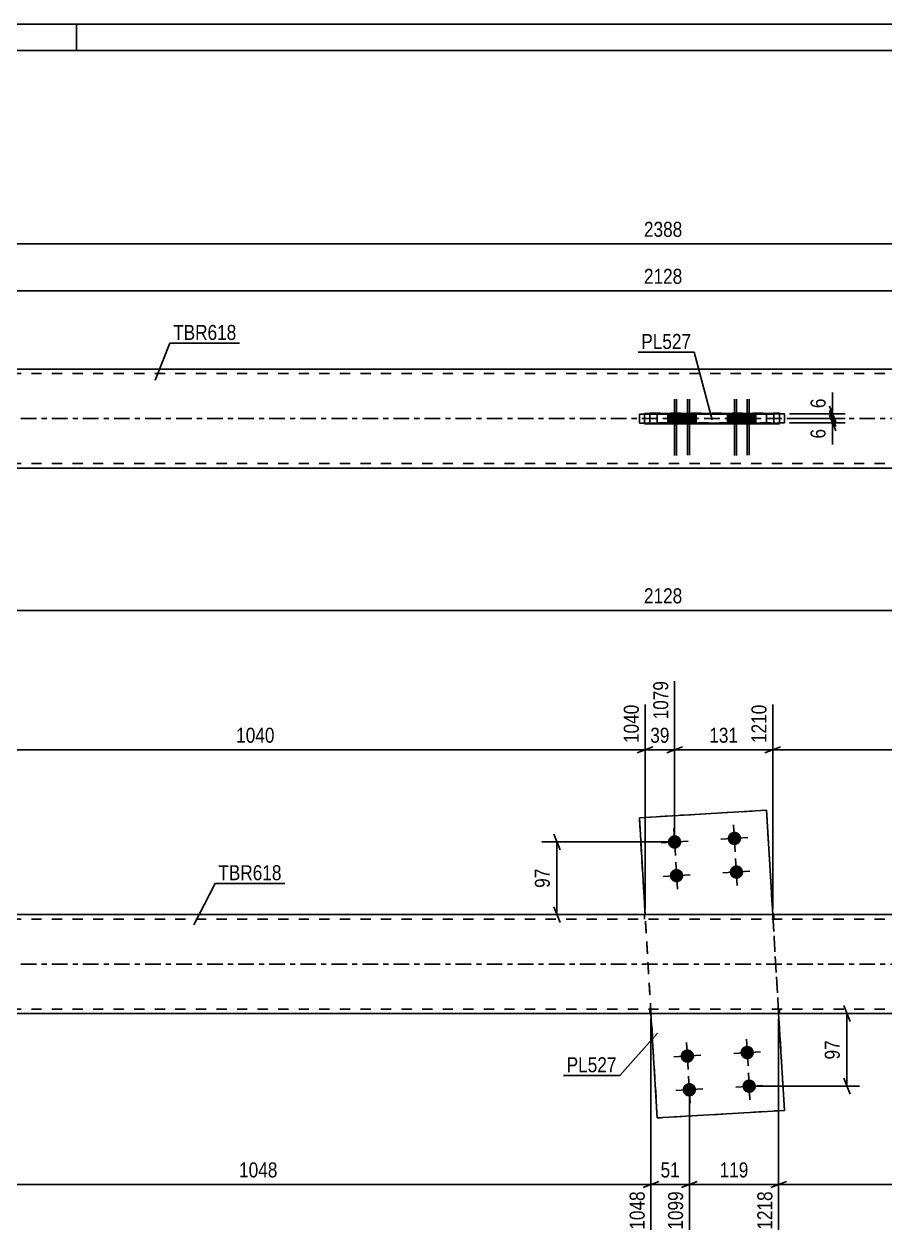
# Model space of a CAD drawing. Header units: millimetres. Extents: x 0 to 594, y 0 to 420.
# Drawn here: x 164 to 328.1, y 189.6 to 420 of the extents above; entities that cross this region are included whole.
import ezdxf

# ---------------------------------------------------------------- set-up
doc = ezdxf.new("R2010")
doc.units = ezdxf.units.MM
doc.linetypes.add('DXK_LINE_DOT2', pattern=[3.9198, 1.9599, -1.9599])
doc.linetypes.add('DXK_LINE_DOT3', pattern=[5.9187, 2.979, -0.9799, 0.9799, -0.9799])
doc.styles.add('Arial Narrow', font='ARIALN.TTF', dxfattribs={"height": 0.2})

# ---------------------------------------------------------------- blocks, each defined once
blk = doc.blocks.new('Unknown-585758953-1127')
at = {"color": 5, "linetype": 'Continuous'}
for p, q in [((594, 420), (0, 420)), ((174, 415), (174, 420)), ((589, 415), (5, 415))]:
    blk.add_line(p, q, dxfattribs=at)
blk = doc.blocks.new('Bolt-585758953-1925 - 1917')
at = {"linetype": 'Continuous'}
for points in [[(290.42, 224.6), (290.68, 224.57), (290.94, 224.49), (291.17, 224.35), (291.37, 224.17), (291.53, 223.95), (291.64, 223.71), (291.7, 223.45), (291.7, 223.18), (291.64, 222.91), (291.53, 222.67), (291.37, 222.45), (291.17, 222.27), (290.94, 222.14), (290.68, 222.05), (290.42, 222.03), (290.15, 222.05), (289.89, 222.14), (289.66, 222.27), (289.46, 222.45), (289.3, 222.67), (289.19, 222.91), (289.14, 223.18), (289.14, 223.45), (289.19, 223.71), (289.3, 223.95), (289.46, 224.17), (289.66, 224.35), (289.89, 224.49), (290.15, 224.57)], [(301.82, 225.28), (302.09, 225.25), (302.35, 225.17), (302.58, 225.03), (302.78, 224.85), (302.94, 224.64), (303.05, 224.39), (303.1, 224.13), (303.1, 223.86), (303.05, 223.59), (302.94, 223.35), (302.78, 223.13), (302.58, 222.95), (302.35, 222.82), (302.09, 222.73), (301.82, 222.71), (301.56, 222.73), (301.3, 222.82), (301.07, 222.95), (300.87, 223.13), (300.71, 223.35), (300.6, 223.59), (300.55, 223.86), (300.55, 224.13), (300.6, 224.39), (300.71, 224.64), (300.87, 224.85), (301.07, 225.03), (301.3, 225.17), (301.56, 225.25)], [(302.21, 218.86), (302.47, 218.83), (302.73, 218.75), (302.96, 218.62), (303.16, 218.44), (303.32, 218.22), (303.43, 217.97), (303.49, 217.71), (303.49, 217.44), (303.43, 217.18), (303.32, 216.93), (303.16, 216.71), (302.96, 216.53), (302.73, 216.4), (302.47, 216.32), (302.21, 216.29), (301.94, 216.32), (301.68, 216.4), (301.45, 216.53), (301.25, 216.71), (301.09, 216.93), (300.98, 217.18), (300.93, 217.44), (300.93, 217.71), (300.98, 217.97), (301.09, 218.22), (301.25, 218.44), (301.45, 218.62), (301.68, 218.75), (301.94, 218.83)], [(290.8, 218.18), (291.07, 218.15), (291.32, 218.07), (291.55, 217.93), (291.75, 217.76), (291.91, 217.54), (292.02, 217.29), (292.08, 217.03), (292.08, 216.76), (292.02, 216.5), (291.91, 216.25), (291.75, 216.03), (291.55, 215.85), (291.32, 215.72), (291.07, 215.64), (290.8, 215.61), (290.53, 215.64), (290.28, 215.72), (290.04, 215.85), (289.84, 216.03), (289.69, 216.25), (289.58, 216.5), (289.52, 216.76), (289.52, 217.03), (289.58, 217.29), (289.69, 217.54), (289.84, 217.76), (290.04, 217.93), (290.28, 218.07), (290.53, 218.15)]]:
    blk.add_hatch(color=1, dxfattribs=at).paths.add_polyline_path(points)
at = {"color": 1, "linetype": 'Continuous'}
for p, q in [((290.57, 220.75), (290.26, 225.88)), ((301.98, 221.43), (301.67, 226.56)), ((287.85, 223.16), (292.98, 223.47)), ((299.26, 223.84), (304.39, 224.15)), ((290.95, 214.33), (290.65, 219.46)), ((302.36, 215.01), (302.05, 220.14)), ((288.23, 216.74), (293.37, 217.05)), ((299.64, 217.42), (304.77, 217.73))]:
    blk.add_line(p, q, dxfattribs=at)
blk = doc.blocks.new('Bolt-585758953-1926 - 1917')
at = {"linetype": 'Continuous'}
for points in [[(287.98, 265.41), (288.25, 265.39), (288.51, 265.3), (288.74, 265.17), (288.94, 264.99), (289.1, 264.77), (289.21, 264.52), (289.26, 264.26), (289.26, 263.99), (289.21, 263.73), (289.1, 263.48), (288.94, 263.27), (288.74, 263.09), (288.51, 262.95), (288.25, 262.87), (287.98, 262.84), (287.71, 262.87), (287.46, 262.95), (287.23, 263.09), (287.03, 263.27), (286.87, 263.48), (286.76, 263.73), (286.7, 263.99), (286.7, 264.26), (286.76, 264.52), (286.87, 264.77), (287.03, 264.99), (287.23, 265.17), (287.46, 265.3), (287.71, 265.39)], [(299.39, 266.09), (299.66, 266.07), (299.91, 265.98), (300.15, 265.85), (300.35, 265.67), (300.5, 265.45), (300.61, 265.21), (300.67, 264.94), (300.67, 264.67), (300.61, 264.41), (300.5, 264.17), (300.35, 263.95), (300.15, 263.77), (299.91, 263.63), (299.66, 263.55), (299.39, 263.52), (299.12, 263.55), (298.87, 263.63), (298.63, 263.77), (298.44, 263.95), (298.28, 264.17), (298.17, 264.41), (298.11, 264.67), (298.11, 264.94), (298.17, 265.21), (298.28, 265.45), (298.44, 265.67), (298.63, 265.85), (298.87, 265.98), (299.12, 266.07)], [(288.36, 259), (288.63, 258.97), (288.89, 258.88), (289.12, 258.75), (289.32, 258.57), (289.48, 258.35), (289.59, 258.11), (289.64, 257.84), (289.64, 257.58), (289.59, 257.31), (289.48, 257.07), (289.32, 256.85), (289.12, 256.67), (288.89, 256.54), (288.63, 256.45), (288.36, 256.42), (288.1, 256.45), (287.84, 256.54), (287.61, 256.67), (287.41, 256.85), (287.25, 257.07), (287.14, 257.31), (287.09, 257.58), (287.09, 257.84), (287.14, 258.11), (287.25, 258.35), (287.41, 258.57), (287.61, 258.75), (287.84, 258.88), (288.1, 258.97)], [(299.77, 259.68), (300.04, 259.65), (300.3, 259.57), (300.53, 259.43), (300.73, 259.25), (300.89, 259.03), (301, 258.79), (301.05, 258.53), (301.05, 258.26), (301, 257.99), (300.89, 257.75), (300.73, 257.53), (300.53, 257.35), (300.3, 257.22), (300.04, 257.13), (299.77, 257.11), (299.51, 257.13), (299.25, 257.22), (299.02, 257.35), (298.82, 257.53), (298.66, 257.75), (298.55, 257.99), (298.49, 258.26), (298.49, 258.53), (298.55, 258.79), (298.66, 259.03), (298.82, 259.25), (299.02, 259.43), (299.25, 259.57), (299.51, 259.65)]]:
    blk.add_hatch(color=1, dxfattribs=at).paths.add_polyline_path(points)
at = {"color": 1, "linetype": 'Continuous'}
for p, q in [((299.24, 267.38), (299.54, 262.24)), ((287.83, 266.69), (288.14, 261.56)), ((301.96, 264.96), (296.82, 264.66)), ((290.55, 264.28), (285.42, 263.97)), ((299.62, 260.96), (299.93, 255.82)), ((288.21, 260.28), (288.52, 255.14)), ((302.34, 258.54), (297.21, 258.24)), ((290.93, 257.86), (285.8, 257.56))]:
    blk.add_line(p, q, dxfattribs=at)
blk = doc.blocks.new('Part-585758953-1943 - 1917')
at = {"color": 2, "linetype": 'Continuous'}
for p, q in [((305.51, 270.18), (281.27, 268.74)), ((305.51, 270.18), (305.51, 270.18)), ((305.51, 270.18), (306.7, 250.28)), ((282.37, 250.28), (281.27, 268.74)), ((281.27, 268.74), (281.27, 268.74)), ((284.68, 211.52), (283.49, 231.43)), ((308.92, 212.97), (307.82, 231.43)), ((284.68, 211.52), (308.92, 212.97)), ((308.92, 212.97), (308.92, 212.97)), ((284.68, 211.52), (284.68, 211.52))]:
    blk.add_line(p, q, dxfattribs=at)
at = {"color": 7, "linetype": 'DXK_LINE_DOT2'}
for p, q in [((281.27, 268.74), (305.51, 270.18)), ((308.92, 212.97), (305.51, 270.18)), ((284.68, 211.52), (281.27, 268.74)), ((283.49, 231.43), (282.37, 250.28)), ((306.7, 250.28), (306.73, 249.78)), ((307.82, 231.43), (306.73, 249.78)), ((308.92, 212.97), (284.68, 211.52))]:
    blk.add_line(p, q, dxfattribs=at)
blk = doc.blocks.new('Part-585758953-1984 - 1917')
at = {"linetype": 'Continuous'}
blk.add_hatch(color=2, dxfattribs=at).paths.add_polyline_path([(394.96, 231.43), (394.16, 232.83), (395.76, 232.83)])
at = {"color": 2, "linetype": 'Continuous'}
for p, q in [((437.82, 250.28), (133.8, 250.28)), ((394.96, 231.43), (394.16, 232.83)), ((394.16, 232.83), (395.76, 232.83)), ((395.76, 232.83), (394.96, 231.43)), ((133.8, 231.43), (437.82, 231.43))]:
    blk.add_line(p, q, dxfattribs=at)
at = {"color": 7, "linetype": 'DXK_LINE_DOT2'}
for p, q in [((133.8, 250.28), (133.8, 231.43)), ((437.82, 249.43), (133.8, 249.43)), ((282.23, 250.28), (282.23, 249.43)), ((306.89, 250.28), (306.89, 249.43)), ((437.82, 231.43), (437.82, 250.28)), ((437.82, 232.28), (133.8, 232.28)), ((283.3, 231.43), (283.3, 232.28)), ((307.96, 231.43), (307.96, 232.28))]:
    blk.add_line(p, q, dxfattribs=at)
at = {"color": 7, "linetype": 'DXK_LINE_DOT3'}
blk.add_line((133.8, 240.85), (437.82, 240.85), dxfattribs=at)
at = {"color": 2, "linetype": 'Continuous'}
blk.add_circle((394.96, 232.33), 1, dxfattribs=at)
blk = doc.blocks.new('Part-585758953-2450 - 2437')
at = {"color": 2, "linetype": 'Continuous'}
for p, q in [((284.68, 345.7), (281.27, 345.67)), ((281.27, 343.96), (281.27, 345.67)), ((281.27, 345.67), (305.51, 345.67)), ((306.89, 345.7), (284.68, 345.7)), ((306.89, 345.68), (305.51, 345.67)), ((305.51, 343.96), (305.51, 345.67)), ((305.51, 343.96), (281.27, 343.96)), ((306.89, 343.97), (305.51, 343.96))]:
    blk.add_line(p, q, dxfattribs=at)
at = {"color": 7, "linetype": 'DXK_LINE_DOT2'}
for p, q in [((284.68, 343.99), (284.68, 345.7)), ((308.92, 345.7), (306.89, 345.68)), ((308.92, 345.7), (306.89, 345.7)), ((308.92, 343.99), (308.92, 345.7)), ((281.27, 343.96), (284.68, 343.99)), ((284.68, 343.99), (308.92, 343.99)), ((308.92, 343.99), (306.89, 343.97))]:
    blk.add_line(p, q, dxfattribs=at)
blk = doc.blocks.new('Bolt-585758953-2461 - 2437')
at = {"linetype": 'Continuous'}
for points in [[(289.13, 343.98), (291.7, 343.98), (291.7, 345.69), (289.13, 345.69)], [(289.51, 343.98), (292.08, 343.98), (292.08, 345.7), (289.51, 345.7)], [(300.54, 343.98), (303.11, 343.98), (303.11, 345.69), (300.54, 345.69)], [(300.92, 343.98), (303.49, 343.98), (303.49, 345.7), (300.92, 345.7)]]:
    blk.add_hatch(color=1, dxfattribs=at).paths.add_polyline_path(points)
at = {"color": 1, "linetype": 'Continuous'}
for p, q in [((290.42, 348.55), (290.42, 337.84)), ((290.8, 348.55), (290.8, 337.84)), ((301.82, 348.55), (301.82, 337.84)), ((302.21, 348.55), (302.21, 337.84)), ((289.13, 345.69), (289.13, 343.98)), ((289.51, 345.7), (289.51, 343.98)), ((291.7, 345.69), (291.7, 343.98)), ((292.08, 345.7), (292.08, 343.98)), ((300.54, 345.69), (300.54, 343.98)), ((300.92, 345.7), (300.92, 343.98)), ((303.11, 345.69), (303.11, 343.98)), ((303.49, 345.7), (303.49, 343.98))]:
    blk.add_line(p, q, dxfattribs=at)
blk = doc.blocks.new('Bolt-585758953-2462 - 2437')
at = {"linetype": 'Continuous'}
for points in [[(289.27, 345.67), (286.7, 345.67), (286.7, 343.96), (289.27, 343.96)], [(289.65, 345.68), (287.08, 345.68), (287.08, 343.96), (289.65, 343.96)], [(300.68, 345.67), (298.1, 345.67), (298.1, 343.96), (300.68, 343.96)], [(301.06, 345.68), (298.49, 345.68), (298.49, 343.96), (301.06, 343.96)]]:
    blk.add_hatch(color=1, dxfattribs=at).paths.add_polyline_path(points)
at = {"color": 1, "linetype": 'Continuous'}
for p, q in [((287.98, 348.53), (287.98, 337.82)), ((288.36, 348.53), (288.36, 337.82)), ((299.39, 348.53), (299.39, 337.82)), ((299.77, 348.53), (299.77, 337.82)), ((286.7, 345.67), (286.7, 343.96)), ((287.08, 345.68), (287.08, 343.96)), ((289.27, 345.67), (289.27, 343.96)), ((289.65, 345.68), (289.65, 343.96)), ((298.1, 345.67), (298.1, 343.96)), ((298.49, 345.68), (298.49, 343.96)), ((300.68, 345.67), (300.68, 343.96)), ((301.06, 345.68), (301.06, 343.96))]:
    blk.add_line(p, q, dxfattribs=at)
blk = doc.blocks.new('Part-585758953-2472 - 2437')
at = {"linetype": 'Continuous'}
blk.add_hatch(color=2, dxfattribs=at).paths.add_polyline_path([(394.96, 344.83), (394.16, 346.23), (395.76, 346.23)])
at = {"color": 2, "linetype": 'Continuous'}
for p, q in [((437.82, 354.26), (133.8, 354.26)), ((282.23, 345.82), (306.89, 345.82)), ((282.23, 345.67), (282.23, 345.82)), ((283.3, 345.67), (283.3, 345.82)), ((306.89, 345.82), (306.89, 343.82)), ((394.96, 344.83), (394.16, 346.23)), ((394.16, 346.23), (395.76, 346.23)), ((395.76, 346.23), (394.96, 344.83)), ((282.23, 343.96), (282.23, 343.82)), ((282.23, 343.82), (282.23, 343.82)), ((306.89, 343.82), (282.23, 343.82)), ((283.3, 343.83), (283.3, 343.96)), ((283.3, 343.83), (283.3, 343.83)), ((306.89, 343.83), (283.3, 343.83)), ((437.82, 335.4), (133.8, 335.4))]:
    blk.add_line(p, q, dxfattribs=at)
at = {"color": 7, "linetype": 'DXK_LINE_DOT2'}
for p, q in [((133.8, 354.26), (133.8, 335.4)), ((437.82, 353.4), (133.8, 353.4)), ((437.82, 354.26), (437.82, 335.4)), ((282.23, 345.82), (306.89, 345.82)), ((282.23, 343.82), (282.23, 345.67)), ((283.3, 345.83), (283.3, 345.82)), ((283.3, 345.83), (307.96, 345.83)), ((283.3, 345.83), (283.3, 345.83)), ((283.3, 345.83), (307.96, 345.83)), ((283.3, 345.82), (283.3, 345.83)), ((283.3, 343.83), (283.3, 345.67)), ((307.96, 345.83), (307.96, 343.83)), ((282.23, 343.82), (306.89, 343.82)), ((283.3, 343.83), (307.96, 343.83)), ((307.96, 343.83), (306.89, 343.83)), ((437.82, 336.26), (133.8, 336.26))]:
    blk.add_line(p, q, dxfattribs=at)
at = {"color": 7, "linetype": 'DXK_LINE_DOT3'}
blk.add_line((133.8, 344.83), (437.82, 344.83), dxfattribs=at)
at = {"color": 2, "linetype": 'Continuous'}
blk.add_circle((394.96, 345.73), 1, dxfattribs=at)
blk = doc.blocks.new('StraightDimension-585758953-2018 - 1917')
at = {"color": 7, "linetype": 'Continuous'}
for p, q in [((287.98, 265.13), (287.98, 294.8)), ((306.7, 251.28), (306.7, 290.3)), ((289.48, 282.29), (286.48, 281.09)), ((287.98, 281.69), (306.7, 281.69)), ((305.2, 281.09), (308.2, 282.29))]:
    blk.add_line(p, q, dxfattribs=at)
at = {"color": 0, "linetype": 'Continuous'}
blk.add_wipeout([(306.1, 290.9), (301.9, 290.9), (301.9, 282.39), (306.1, 282.39)], dxfattribs=at)
at = {"color": 0}
blk.add_wipeout([(300.68, 282.44), (300.68, 286.64), (294, 286.64), (294, 282.44)], dxfattribs=at)
at = {"color": 3, "linetype": 'Continuous', "style": 'Arial Narrow'}
blk.add_text('1210', height=2.863, rotation=90.0002, dxfattribs=at).set_placement((305.5, 282.99))
at = {"color": 3, "style": 'Arial Narrow'}
blk.add_text('131', height=2.863, dxfattribs=at).set_placement((294.6, 283.04))
blk = doc.blocks.new('StraightDimension-585758953-2080 - 1917')
at = {"color": 7, "linetype": 'Continuous'}
for p, q in [((307.82, 230.43), (307.82, 190.23)), ((437.82, 227.71), (437.82, 190.23)), ((309.32, 199.44), (306.32, 198.24)), ((307.82, 198.84), (437.82, 198.84)), ((436.32, 198.24), (439.32, 199.44))]:
    blk.add_line(p, q, dxfattribs=at)
at = {"color": 0}
blk.add_wipeout([(376.16, 199.59), (376.16, 203.79), (369.48, 203.79), (369.48, 199.59)], dxfattribs=at)
at = {"color": 0, "linetype": 'Continuous'}
blk.add_wipeout([(437.22, 198.14), (433.02, 198.14), (433.02, 189.63), (437.22, 189.63)], dxfattribs=at)
at = {"color": 3, "style": 'Arial Narrow'}
blk.add_text('910', height=2.863, dxfattribs=at).set_placement((370.08, 200.19))
at = {"color": 3, "linetype": 'Continuous', "style": 'Arial Narrow'}
blk.add_text('2128', height=2.863, rotation=90.0002, dxfattribs=at).set_placement((436.62, 190.23))
blk = doc.blocks.new('StraightDimension-585758953-2342 - 1917')
at = {"color": 7, "linetype": 'Continuous'}
for p, q in [((133.8, 252.56), (133.8, 311.11)), ((437.82, 253.99), (437.82, 311.11)), ((135.3, 308.86), (132.3, 307.66)), ((436.32, 307.66), (439.32, 308.86)), ((133.8, 308.26), (437.82, 308.26))]:
    blk.add_line(p, q, dxfattribs=at)
at = {"color": 0}
blk.add_wipeout([(290.07, 309.01), (290.07, 313.21), (281.55, 313.21), (281.55, 309.01)], dxfattribs=at)
at = {"color": 3, "style": 'Arial Narrow'}
blk.add_text('2128', height=2.863, dxfattribs=at).set_placement((282.15, 309.61))
blk = doc.blocks.new('StraightDimension-585758953-2002 - 1917')
at = {"color": 7, "linetype": 'Continuous'}
for p, q in [((287.98, 265.13), (287.98, 294.8)), ((282.37, 251.28), (282.37, 290.3)), ((280.87, 281.09), (283.87, 282.29)), ((282.37, 281.69), (287.98, 281.69)), ((289.48, 282.29), (286.48, 281.09))]:
    blk.add_line(p, q, dxfattribs=at)
at = {"color": 0}
blk.add_wipeout([(287.6, 282.44), (287.6, 286.64), (282.75, 286.64), (282.75, 282.44)], dxfattribs=at)
at = {"color": 0, "linetype": 'Continuous'}
blk.add_wipeout([(287.38, 295.4), (283.18, 295.4), (283.18, 286.89), (287.38, 286.89)], dxfattribs=at)
at = {"color": 3, "linetype": 'Continuous', "style": 'Arial Narrow'}
blk.add_text('1079', height=2.863, rotation=90.0002, dxfattribs=at).set_placement((286.78, 287.49))
at = {"color": 3, "style": 'Arial Narrow'}
blk.add_text('39', height=2.863, dxfattribs=at).set_placement((283.35, 283.04))
blk = doc.blocks.new('StraightDimension-585758953-2273 - 1917')
at = {"color": 7, "linetype": 'Continuous'}
for p, q in [((266.16, 262.63), (264.96, 265.63)), ((286.98, 264.13), (262.71, 264.13)), ((265.56, 250.28), (265.56, 264.13)), ((264.96, 251.78), (266.16, 248.78)), ((305.7, 250.28), (262.71, 250.28))]:
    blk.add_line(p, q, dxfattribs=at)
at = {"color": 0}
blk.add_wipeout([(264.81, 259.63), (260.61, 259.63), (260.61, 254.78), (264.81, 254.78)], dxfattribs=at)
at = {"color": 3, "style": 'Arial Narrow'}
blk.add_text('97', height=2.863, rotation=90.0002, dxfattribs=at).set_placement((264.21, 255.38))
blk = doc.blocks.new('StraightDimension-585758953-1986 - 1917')
at = {"color": 7, "linetype": 'Continuous'}
for p, q in [((282.37, 251.28), (282.37, 290.3)), ((133.8, 251.28), (133.8, 284.81)), ((135.3, 282.29), (132.3, 281.09)), ((133.8, 281.69), (282.37, 281.69)), ((280.87, 281.09), (283.87, 282.29))]:
    blk.add_line(p, q, dxfattribs=at)
at = {"color": 0, "linetype": 'Continuous'}
for points in [[(281.77, 290.9), (277.57, 290.9), (277.57, 282.39), (281.77, 282.39)], [(133.2, 285.41), (129, 285.41), (129, 282.39), (133.2, 282.39)]]:
    blk.add_wipeout(points, dxfattribs=at)
at = {"color": 0}
blk.add_wipeout([(212.34, 282.44), (212.34, 286.64), (203.83, 286.64), (203.83, 282.44)], dxfattribs=at)
at = {"color": 3, "linetype": 'Continuous', "style": 'Arial Narrow'}
for s, height, p in [('1040', 2.863, (281.17, 282.99)), ('0', 2.86, (132.6, 282.99))]:
    blk.add_text(s, height=height, rotation=90.0002, dxfattribs=at).set_placement(p)
at = {"color": 3, "style": 'Arial Narrow'}
blk.add_text('1040', height=2.863, dxfattribs=at).set_placement((204.43, 283.04))
blk = doc.blocks.new('StraightDimension-585758953-2034 - 1917')
at = {"color": 7, "linetype": 'Continuous'}
for p, q in [((306.7, 251.28), (306.7, 290.3)), ((437.82, 253.99), (437.82, 290.3)), ((308.2, 282.29), (305.2, 281.09)), ((306.7, 281.69), (437.82, 281.69)), ((436.32, 281.09), (439.32, 282.29))]:
    blk.add_line(p, q, dxfattribs=at)
at = {"color": 0, "linetype": 'Continuous'}
blk.add_wipeout([(437.22, 290.9), (433.02, 290.9), (433.02, 282.39), (437.22, 282.39)], dxfattribs=at)
at = {"color": 0}
blk.add_wipeout([(375.6, 282.44), (375.6, 286.64), (368.91, 286.64), (368.91, 282.44)], dxfattribs=at)
at = {"color": 3, "linetype": 'Continuous', "style": 'Arial Narrow'}
blk.add_text('2128', height=2.863, rotation=90.0002, dxfattribs=at).set_placement((436.62, 282.99))
at = {"color": 3, "style": 'Arial Narrow'}
blk.add_text('918', height=2.863, dxfattribs=at).set_placement((369.51, 283.04))
blk = doc.blocks.new('StraightDimension-585758953-2092 - 1917')
at = {"color": 7, "linetype": 'Continuous'}
for p, q in [((307.82, 230.43), (307.82, 190.23)), ((290.8, 215.9), (290.8, 190.23)), ((292.3, 199.44), (289.3, 198.24)), ((290.8, 198.84), (307.82, 198.84)), ((306.32, 198.24), (309.32, 199.44))]:
    blk.add_line(p, q, dxfattribs=at)
at = {"color": 0}
blk.add_wipeout([(302.65, 199.59), (302.65, 203.79), (295.97, 203.79), (295.97, 199.59)], dxfattribs=at)
at = {"color": 0, "linetype": 'Continuous'}
blk.add_wipeout([(307.22, 198.14), (303.02, 198.14), (303.02, 189.63), (307.22, 189.63)], dxfattribs=at)
at = {"color": 3, "style": 'Arial Narrow'}
blk.add_text('119', height=2.863, dxfattribs=at).set_placement((296.57, 200.19))
at = {"color": 3, "linetype": 'Continuous', "style": 'Arial Narrow'}
blk.add_text('1218', height=2.863, rotation=90.0002, dxfattribs=at).set_placement((306.62, 190.23))
blk = doc.blocks.new('StraightDimension-585758953-2106 - 1917')
at = {"color": 7, "linetype": 'Continuous'}
for p, q in [((283.49, 230.43), (283.49, 190.23)), ((290.8, 215.9), (290.8, 190.23)), ((281.99, 198.24), (284.99, 199.44)), ((283.49, 198.84), (290.8, 198.84)), ((292.3, 199.44), (289.3, 198.24))]:
    blk.add_line(p, q, dxfattribs=at)
at = {"color": 0}
blk.add_wipeout([(289.57, 199.59), (289.57, 203.79), (284.72, 203.79), (284.72, 199.59)], dxfattribs=at)
at = {"color": 0, "linetype": 'Continuous'}
blk.add_wipeout([(290.2, 198.14), (286, 198.14), (286, 189.63), (290.2, 189.63)], dxfattribs=at)
at = {"color": 3, "style": 'Arial Narrow'}
blk.add_text('51', height=2.863, dxfattribs=at).set_placement((285.32, 200.19))
at = {"color": 3, "linetype": 'Continuous', "style": 'Arial Narrow'}
blk.add_text('1099', height=2.863, rotation=90.0002, dxfattribs=at).set_placement((289.6, 190.23))
blk = doc.blocks.new('StraightDimension-585758953-2120 - 1917')
at = {"color": 7, "linetype": 'Continuous'}
for p, q in [((283.49, 230.43), (283.49, 190.23)), ((133.8, 229.13), (133.8, 195.71)), ((135.3, 199.44), (132.3, 198.24)), ((133.8, 198.84), (283.49, 198.84)), ((281.99, 198.24), (284.99, 199.44))]:
    blk.add_line(p, q, dxfattribs=at)
at = {"color": 0}
blk.add_wipeout([(212.9, 199.59), (212.9, 203.79), (204.39, 203.79), (204.39, 199.59)], dxfattribs=at)
at = {"color": 0, "linetype": 'Continuous'}
for points in [[(133.2, 198.14), (129, 198.14), (129, 195.11), (133.2, 195.11)], [(282.89, 198.14), (278.69, 198.14), (278.69, 189.63), (282.89, 189.63)]]:
    blk.add_wipeout(points, dxfattribs=at)
at = {"color": 3, "style": 'Arial Narrow'}
blk.add_text('1048', height=2.863, dxfattribs=at).set_placement((204.99, 200.19))
at = {"color": 3, "linetype": 'Continuous', "style": 'Arial Narrow'}
for s, height, p in [('0', 2.86, (132.6, 195.71)), ('1048', 2.863, (282.29, 190.23))]:
    blk.add_text(s, height=height, rotation=90.0002, dxfattribs=at).set_placement(p)
blk = doc.blocks.new('StraightDimension-585758953-2229 - 1917')
at = {"color": 7, "linetype": 'Continuous'}
for p, q in [((321.42, 229.93), (320.22, 232.93)), ((284.49, 231.43), (323.22, 231.43)), ((320.82, 217.58), (320.82, 231.43)), ((320.22, 219.08), (321.42, 216.08)), ((303.21, 217.58), (323.22, 217.58))]:
    blk.add_line(p, q, dxfattribs=at)
at = {"color": 0}
blk.add_wipeout([(320.07, 226.93), (315.87, 226.93), (315.87, 222.07), (320.07, 222.07)], dxfattribs=at)
at = {"color": 3, "style": 'Arial Narrow'}
blk.add_text('97', height=2.863, rotation=90.0002, dxfattribs=at).set_placement((319.47, 222.67))
blk = doc.blocks.new('StraightDimension-585758953-2547 - 2437')
at = {"color": 7, "linetype": 'Continuous'}
blk.add_line((115.23, 378.12), (456.39, 378.12), dxfattribs=at)
at = {"color": 0}
blk.add_wipeout([(290.07, 378.87), (290.07, 383.07), (281.55, 383.07), (281.55, 378.87)], dxfattribs=at)
at = {"color": 3, "style": 'Arial Narrow'}
blk.add_text('2388', height=2.863, dxfattribs=at).set_placement((282.15, 379.47))
blk = doc.blocks.new('StraightDimension-585758953-2578 - 2437')
at = {"color": 7, "linetype": 'Continuous'}
for p, q in [((133.8, 356.54), (133.8, 372.01)), ((437.82, 357.98), (437.82, 372.01)), ((135.3, 369.76), (132.3, 368.56)), ((133.8, 369.16), (437.82, 369.16)), ((436.32, 368.56), (439.32, 369.76))]:
    blk.add_line(p, q, dxfattribs=at)
at = {"color": 0}
blk.add_wipeout([(290.07, 369.91), (290.07, 374.11), (281.55, 374.11), (281.55, 369.91)], dxfattribs=at)
at = {"color": 3, "style": 'Arial Narrow'}
blk.add_text('2128', height=2.863, dxfattribs=at).set_placement((282.15, 370.51))
blk = doc.blocks.new('StraightDimension-585758953-2538 - 2437')
at = {"color": 7, "linetype": 'Continuous'}
for p, q in [((317.51, 346.34), (318.71, 343.34)), ((309.92, 344.84), (320.51, 344.84)), ((309.92, 343.99), (320.51, 343.99)), ((318.71, 342.49), (317.51, 345.49)), ((318.11, 343.99), (318.11, 344.84))]:
    blk.add_line(p, q, dxfattribs=at)
at = {"color": 0}
blk.add_wipeout([(317.36, 343.46), (313.16, 343.46), (313.16, 340.43), (317.36, 340.43)], dxfattribs=at)
at = {"color": 7, "linetype": 'Continuous'}
blk.add_line((318.11, 343.99), (318.11, 339.91), dxfattribs=at)
blk.add_line((318.11, 343.99), (318.11, 339.91), dxfattribs=at)
at = {"color": 3, "style": 'Arial Narrow'}
blk.add_text('6', height=2.86, rotation=90.0002, dxfattribs=at).set_placement((316.76, 341.03))
blk = doc.blocks.new('StraightDimension-585758953-2542 - 2437')
at = {"color": 7, "linetype": 'Continuous'}
for p, q in [((309.92, 345.7), (320.51, 345.7)), ((317.51, 347.2), (318.71, 344.2)), ((318.71, 343.34), (317.51, 346.34)), ((318.11, 344.84), (318.11, 345.7)), ((309.92, 344.84), (320.51, 344.84))]:
    blk.add_line(p, q, dxfattribs=at)
at = {"color": 0}
blk.add_wipeout([(317.36, 349.25), (313.16, 349.25), (313.16, 346.22), (317.36, 346.22)], dxfattribs=at)
at = {"color": 7, "linetype": 'Continuous'}
blk.add_line((318.11, 345.7), (318.11, 349.78), dxfattribs=at)
blk.add_line((318.11, 345.7), (318.11, 349.78), dxfattribs=at)
at = {"color": 3, "style": 'Arial Narrow'}
blk.add_text('6', height=2.86, rotation=90.0002, dxfattribs=at).set_placement((316.76, 346.82))
blk = doc.blocks.new('Mark-585758953-1939 - 1917')
at = {"color": 0}
blk.add_wipeout([(276.93, 220.23), (276.93, 223.23), (267.42, 223.23), (267.42, 220.23)], dxfattribs=at)
blk.add_wipeout([(276.93, 220.23), (276.93, 223.23), (267.42, 223.23), (267.42, 220.23)], dxfattribs=at)
at = {"color": 30, "linetype": 'Continuous'}
for p in [(284.72, 227.68), (266.82, 219.63)]:
    blk.add_line(p, (277.53, 219.63), dxfattribs=at)
at = {"color": 3, "style": 'Arial Narrow'}
blk.add_text('PL527', height=2.863, dxfattribs=at).set_placement((267.42, 220.23))
blk = doc.blocks.new('Mark-585758953-1980 - 1917')
at = {"color": 0}
blk.add_wipeout([(213.09, 256.84), (213.09, 259.84), (201.03, 259.84), (201.03, 256.84)], dxfattribs=at)
blk.add_wipeout([(213.09, 256.84), (213.09, 259.84), (201.03, 259.84), (201.03, 256.84)], dxfattribs=at)
at = {"color": 30, "linetype": 'Continuous'}
for p, q in [((196.36, 248.34), (200.43, 256.24)), ((200.43, 256.24), (213.69, 256.24))]:
    blk.add_line(p, q, dxfattribs=at)
at = {"color": 3, "style": 'Arial Narrow'}
blk.add_text('TBR618', height=2.863, dxfattribs=at).set_placement((201.03, 256.84))
blk = doc.blocks.new('Mark-585758953-2446 - 2437')
at = {"color": 0}
blk.add_wipeout([(291.14, 358.09), (291.14, 361.09), (281.64, 361.09), (281.64, 358.09)], dxfattribs=at)
blk.add_wipeout([(291.14, 358.09), (291.14, 361.09), (281.64, 361.09), (281.64, 358.09)], dxfattribs=at)
at = {"color": 30, "linetype": 'Continuous'}
for p in [(281.04, 357.49), (295.13, 344.56)]:
    blk.add_line(p, (291.74, 357.49), dxfattribs=at)
at = {"color": 3, "style": 'Arial Narrow'}
blk.add_text('PL527', height=2.863, dxfattribs=at).set_placement((281.64, 358.09))
blk = doc.blocks.new('Mark-585758953-2468 - 2437')
at = {"color": 0}
blk.add_wipeout([(204.47, 359.81), (204.47, 362.81), (192.42, 362.81), (192.42, 359.81)], dxfattribs=at)
blk.add_wipeout([(204.47, 359.81), (204.47, 362.81), (192.42, 362.81), (192.42, 359.81)], dxfattribs=at)
at = {"color": 30, "linetype": 'Continuous'}
for p, q in [((189, 352.13), (191.82, 359.21)), ((191.82, 359.21), (205.07, 359.21))]:
    blk.add_line(p, q, dxfattribs=at)
at = {"color": 3, "style": 'Arial Narrow'}
blk.add_text('TBR618', height=2.863, dxfattribs=at).set_placement((192.42, 359.81))

msp = doc.modelspace()

# ---------------------------------------------------------------- block references
for name in ['Unknown-585758953-1127', 'Part-585758953-2472 - 2437', 'Bolt-585758953-2462 - 2437', 'Bolt-585758953-2461 - 2437', 'Part-585758953-2450 - 2437', 'Part-585758953-1943 - 1917', 'Bolt-585758953-1926 - 1917', 'Part-585758953-1984 - 1917', 'Bolt-585758953-1925 - 1917']:
    msp.add_blockref(name, (0, 0))

# ---------------------------------------------------------------- next in the draw order: block references
for name in ['StraightDimension-585758953-2547 - 2437', 'StraightDimension-585758953-2538 - 2437', 'StraightDimension-585758953-2018 - 1917', 'StraightDimension-585758953-2080 - 1917']:
    msp.add_blockref(name, (0, 0))

# ---------------------------------------------------------------- next in the draw order: block references
for name in ['StraightDimension-585758953-2578 - 2437', 'StraightDimension-585758953-2542 - 2437', 'StraightDimension-585758953-2342 - 1917', 'StraightDimension-585758953-2092 - 1917']:
    msp.add_blockref(name, (0, 0))

# ---------------------------------------------------------------- next in the draw order: block references
for name in ['Mark-585758953-2468 - 2437', 'Mark-585758953-2446 - 2437', 'StraightDimension-585758953-2002 - 1917', 'StraightDimension-585758953-2106 - 1917']:
    msp.add_blockref(name, (0, 0))

# ---------------------------------------------------------------- next in the draw order: block references
for name in ['StraightDimension-585758953-2273 - 1917', 'StraightDimension-585758953-2120 - 1917']:
    msp.add_blockref(name, (0, 0))

# ---------------------------------------------------------------- next in the draw order: block references
for name in ['StraightDimension-585758953-1986 - 1917', 'StraightDimension-585758953-2034 - 1917', 'StraightDimension-585758953-2229 - 1917']:
    msp.add_blockref(name, (0, 0))

# ---------------------------------------------------------------- next in the draw order: block references
for name in ['Mark-585758953-1980 - 1917', 'Mark-585758953-1939 - 1917']:
    msp.add_blockref(name, (0, 0))

doc.saveas('drawing.dxf')
